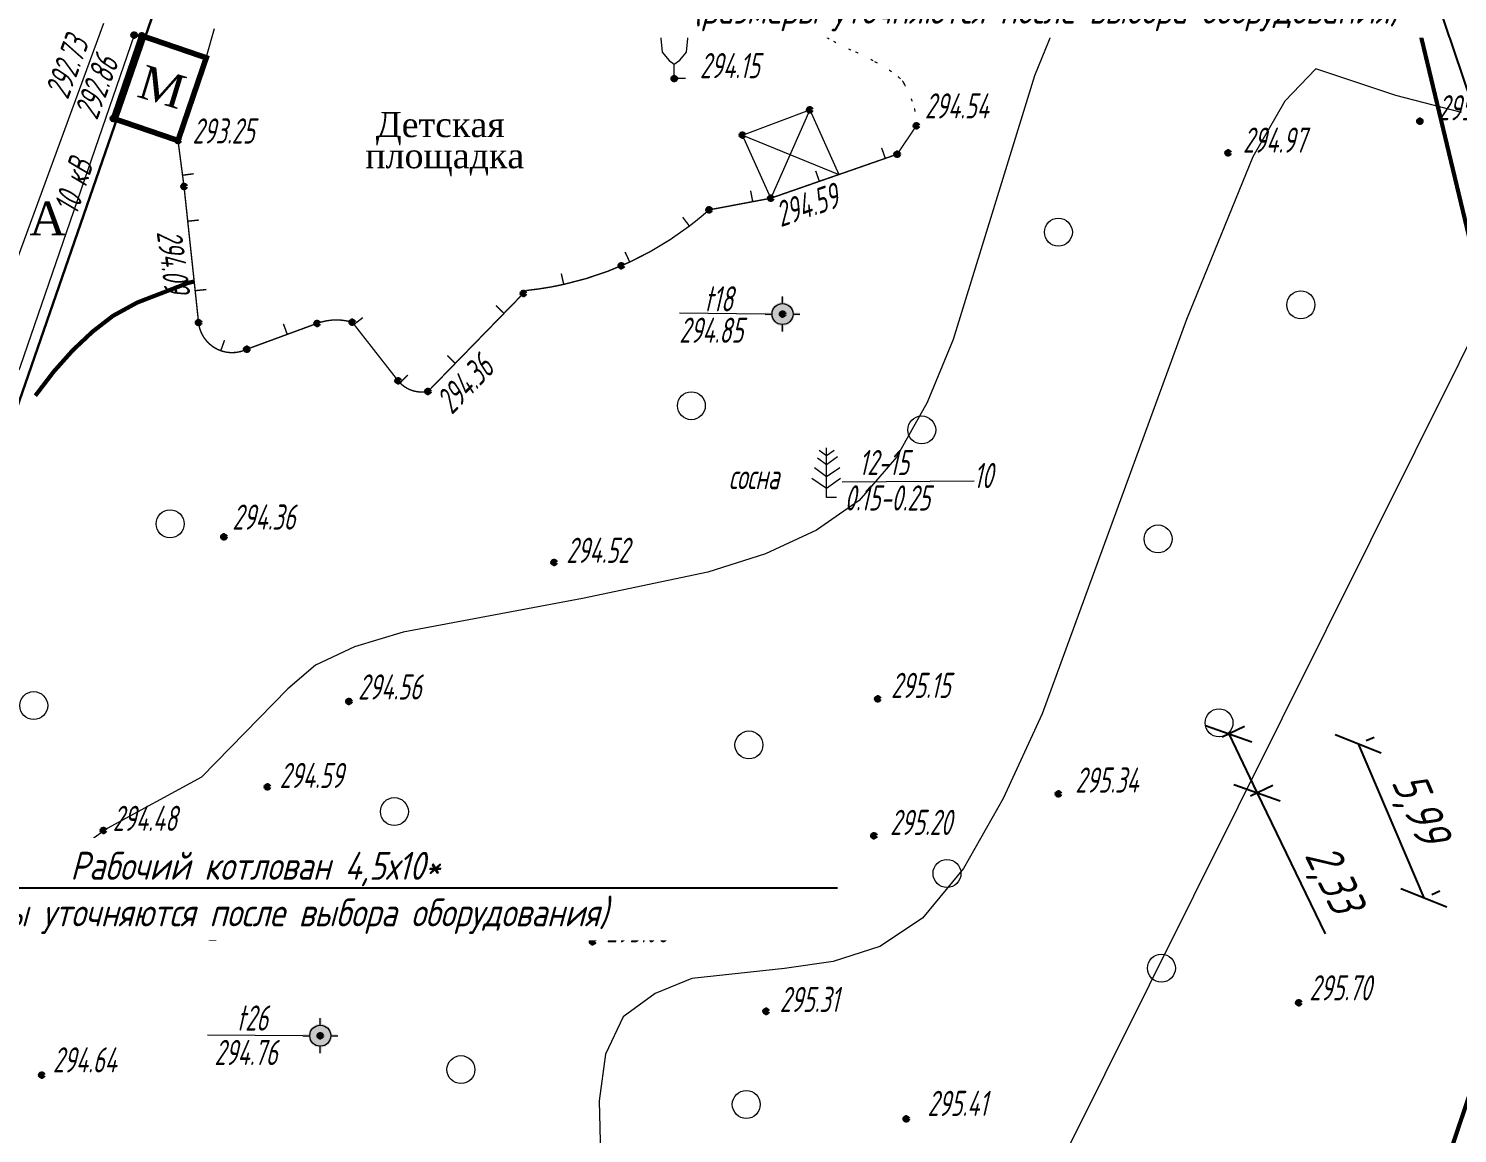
# Model space of a CAD drawing. Header units: metres. Extents: x 0 to 3282, y 0 to 1671.
# Drawn here: x 2035.9 to 2087, y 1303.7 to 1343.3 of the extents above; entities that cross this region are included whole.
import ezdxf
from ezdxf import colors
from ezdxf.entities.mleader import LeaderData, LeaderLine
from ezdxf.math import Vec2, Vec3

# ---------------------------------------------------------------- set-up
doc = ezdxf.new("R2010")
doc.units = ezdxf.units.M
doc.linetypes.add('71100000a', pattern=[1, 0, -1])
for name, color, linetype, lineweight, transparency in [('31252100', 7, 'Continuous', 18, 0.65), ('71100000', 7, 'Continuous', 18, 0.65), ('71133200', 7, 'Continuous', 18, 0.65), ('71133600', 7, 'Continuous', 18, 0.65), ('82311000', 7, 'Continuous', 18, 0.65), ('Commun', 7, 'Continuous', 18, 0.65), ('ELE_SKLAD', 7, 'Continuous', 18, 0.65), ('GEO_POINTS', 7, 'Continuous', 18, 0.65), ('Otm', 7, 'Continuous', 18, 0.65), ('R_Поверхность5_CNT-MAJ', 7, 'Continuous', 18, 0.65), ('R_Поверхность5_CNT-MIN', 7, 'Continuous', 18, 0.65), ('Sit', 7, 'Continuous', 18, 0.65), ('Text', 7, 'Continuous', 18, 0.65), ('Text_com', 7, 'Continuous', 18, 0.65), ('Us_znak', 7, 'Continuous', 18, 0.65), ('Us_znak_fon', 7, 'Continuous', 18, 0.65)]:
    doc.layers.add(name, color=color, linetype=linetype, lineweight=lineweight, transparency=transparency)
doc.layers.add('НВ текст', color=213, linetype='Continuous', lineweight=13)
doc.styles.add('eskd', font='ESKD1.shx', dxfattribs={"width": 1.2, "oblique": 15})
doc.styles.get("Standard").update_dxf_attribs({"font": 'GOST_0.TTF', "oblique": 15})
doc.styles.add('style1', font='times.ttf', dxfattribs={"height": 1})
doc.linetypes.add('KABELww_500', pattern='A,0.0001,-0.4,[131,ltypeshp.shx,S=0.4,R=90,X=0.4,Y=-0.4],0.2,[131,ltypeshp.shx,S=0.2,R=90,X=0.4,Y=-0.2],3.6,[131,ltypeshp.shx,S=0.2,R=-90,X=-0.4,Y=0.2],0.2,[131,ltypeshp.shx,S=0.4,R=-90,X=-0.4,Y=0.4],-0.8,4,-0.4', length=9.6001)
doc.linetypes.add('ПОДЗ_ЛИНИИ_СВЯЗИ', pattern='A,4.8,-0.2,[133,ltypeshp.shx,S=0.2,R=0,X=-0.2,Y=0],-0.2,4.8,-2', length=12)
doc.dimstyles.new('ISO-25', dxfattribs={"dimtxt": 2.5, "dimasz": 2.5, "dimexe": 1.25, "dimexo": 0.625, "dimtad": 1, "dimtxsty": 'Standard', "dimcen": 2.5, "dimadec": 0, "dimazin": 0, "dimtfac": 1, "dimtmove": 0, "dimatfit": 3, "dimfxl": 1, "dimarcsym": 0})
picture_1 = doc.add_image_def('image1.png', size_in_pixel=(630, 728))

# ---------------------------------------------------------------- blocks, each defined once
blk = doc.blocks.new('71133200')
for p, q in [((-0.924145, 3.560442), (-1.024145, 3.360442)), ((-1.024145, 3.360442), (-0.977382, 2.864397)), ((-0.024145, 3.560442), (-0.924145, 3.560442)), ((-0.024145, 3.560442), (0.875855, 3.560442)), ((0.875855, 3.560442), (0.958164, 3.395824)), ((0.975974, 2.864397), (0.958164, 3.395824)), ((-0.977382, 2.864397), (-0.861899, 1.88241)), ((0.861899, 1.88241), (0.975974, 2.864397)), ((-0.861899, 1.88241), (-0.374616, 1.28565)), ((-0.374616, 1.28565), (0, 1.039723)), ((0, 1.039723), (0.401375, 1.321765)), ((0, 0), (0, 1.039723)), ((0.401375, 1.321765), (0.861899, 1.88241)), ((0.8, 0), (0, 0))]:
    blk.add_line(p, q)
at = {"style": 'eskd', "oblique": 14.99997778}
blk.add_attdef('Z', (1.873004, -0.239356), '', height=2, dxfattribs=at)
blk = doc.blocks.new('*U43')
at = {"layer": '82311000', "ltscale": 0.5, "flags": 128}
blk.add_lwpolyline([(5192452.681, 4968943.86, 0.05, 0.05, 0), (5192452.843, 4968942.62, 0.05, 0.05, 0), (5192452.896, 4968942.216, 0, 0, 0)], format="xyseb", dxfattribs=at)
at = {"layer": '82311000', "linetype": 'Continuous', "ltscale": 0.5, "const_width": 0.05}
blk.add_lwpolyline([(5192452.843, 4968942.62), (5192453.24, 4968942.672)], dxfattribs=at)
blk = doc.blocks.new('*U44')
at = {"layer": '82311000', "ltscale": 0.5, "flags": 128}
blk.add_lwpolyline([(5192452.896, 4968942.216, 0.05, 0.05, 0), (5192453.029, 4968940.973, 0.05, 0.05, 0), (5192453.295, 4968938.487, 0.05, 0.05, 0), (5192453.416, 4968937.35, 0.05, 0.05, 0.288305), (5192454.212, 4968936.34, 0.05, 0.05, 0.200942), (5192455.144, 4968936.392, 0.05, 0.05, 0), (5192456.591, 4968936.924, 0.05, 0.05, 0), (5192457.662, 4968937.318, 0.05, 0.05, -0.161945), (5192458.92, 4968937.358, 0.05, 0.05, 0), (5192458.982, 4968937.279, 0.05, 0.05, 0), (5192460.556, 4968935.266, 0.05, 0.05, 0.02281), (5192460.622, 4968935.191, 0.05, 0.05, 0.255661), (5192461.628, 4968934.881, 0.05, 0.05, 0), (5192462.606, 4968935.886, 0.05, 0.05, 0), (5192464.35, 4968937.677, 0.05, 0.05, 0), (5192465.146, 4968938.495, 0.05, 0.05, 0.029321), (5192466.486, 4968938.712, 0.05, 0.05, 0.054013), (5192468.85, 4968939.512, 0.05, 0.05, 0.054013), (5192470.986, 4968940.801, 0.05, 0.05, 0.01967), (5192471.689, 4968941.38, 0.05, 0.05, 0), (5192473.251, 4968941.674, 0.05, 0.05, 0), (5192473.897, 4968941.795, 0.05, 0.05, 0), (5192475.637, 4968942.401, 0.05, 0.05, 0), (5192477.998, 4968943.223, 0.05, 0.05, 0), (5192478.422, 4968943.371, 0.05, 0.05, 0), (5192479.112, 4968944.392, 0, 0, 0)], format="xyseb", dxfattribs=at)
at = {"layer": '82311000', "linetype": 'Continuous', "ltscale": 0.5, "const_width": 0.05}
for points in [[(5192477.998, 4968943.223), (5192477.866, 4968943.601)], [(5192475.637, 4968942.401), (5192475.505, 4968942.779)], [(5192473.251, 4968941.674), (5192473.177, 4968942.067)], [(5192453.029, 4968940.973), (5192453.427, 4968941.016)], [(5192470.986, 4968940.801), (5192470.744, 4968941.119)], [(5192468.85, 4968939.512), (5192468.681, 4968939.875)], [(5192466.486, 4968938.712), (5192466.4, 4968939.102)], [(5192453.295, 4968938.487), (5192453.692, 4968938.53)], [(5192464.35, 4968937.677), (5192464.063, 4968937.956)], [(5192456.591, 4968936.924), (5192456.453, 4968937.3)], [(5192458.982, 4968937.279), (5192459.297, 4968937.525)], [(5192454.212, 4968936.34), (5192454.346, 4968936.717)], [(5192462.606, 4968935.886), (5192462.319, 4968936.165)], [(5192460.622, 4968935.191), (5192460.909, 4968935.47)]]:
    blk.add_lwpolyline(points, dxfattribs=at)
blk = doc.blocks.new('31252100a')
blk.add_circle((0, 0), 1)
blk = doc.blocks.new('71133600')
for p, q in [((-0.52, 3.39), (0, 3.02)), ((0, 3.02), (0.55, 3.39)), ((-0.86, 2.16), (0, 1.51)), ((0, 1.51), (0.96, 2.16))]:
    blk.add_line(p, q)
for points in [[(0.71, 0), (0, 0), (0, 3.55)], [(-0.64, 2.84), (0, 2.37), (0, 2.37), (0.78, 2.93)], [(-1.05, 1.38), (0, 0.67), (1, 1.38)]]:
    blk.add_lwpolyline(points)
at = {"style": 'eskd', "oblique": 15}
blk.add_attdef('Z', (2.03, -0.19), '', height=2, dxfattribs=at)
blk = doc.blocks.new('POINT')
at = {"layer": 'Us_znak', "linetype": 'Continuous', "lineweight": -2}
h = blk.add_hatch(color=0, dxfattribs=at)
edge = h.paths.add_edge_path()
edge.add_arc((0, 0), 0.05, 0, 360)
at = {"layer": 'Us_znak_fon', "linetype": 'Continuous', "true_color": 0xffffff}
blk.add_hatch(color=7, dxfattribs=at).paths.add_polyline_path([(-0.422, 0.05, -0.346708), (-0.05, 0.422), (-0.05, 0.625), (0.05, 0.625), (0.05, 0.422, -0.346708), (0.422, 0.05), (0.625, 0.05), (0.625, -0.05), (0.422, -0.05, -0.346708), (0.05, -0.422), (0.05, -0.625), (-0.05, -0.625), (-0.05, -0.422, -0.346708), (-0.422, -0.05), (-0.625, -0.05), (-0.625, 0.05)])
at = {"layer": 'Us_znak', "color": 0, "linetype": 'Continuous', "lineweight": -2}
for p, q in [((0, 0.375), (0, 0.625)), ((-0.625, 0), (-0.375, 0)), ((0.375, 0), (0.625, 0)), ((0, -0.625), (0, -0.375))]:
    blk.add_line(p, q, dxfattribs=at)
for radius in [0.375, 0.05]:
    blk.add_circle((0, 0), radius, dxfattribs=at)
blk = doc.blocks.new('_Oblique')
at = {"color": 0, "linetype": 'ByBlock', "lineweight": -2}
blk.add_line((-0.5, -0.5), (0.5, 0.5), dxfattribs=at)
blk = doc.blocks.new('*D131')
at = {"color": 0, "lineweight": -2, "transparency": 16777216}
for p, q in [((2078.615, 1317.935), (2079.411, 1318.318)), ((2078.848, 1318.047), (2079.861, 1315.945)), ((2079.628, 1315.833), (2080.424, 1316.216)), ((2079.861, 1315.945), (2082.296, 1310.888))]:
    blk.add_line(p, q, dxfattribs=at)
at = {"layer": 'Defpoints', "color": 0, "transparency": 16777216}
for p in [(2078.848, 1318.047), (2078.334, 1317.799), (2079.346, 1315.697)]:
    blk.add_point(p, dxfattribs=at)
at = {"color": 0, "lineweight": -2, "transparency": 16777216, "xscale": 1.25, "yscale": 1.25, "zscale": 1.25}
for p, rotation in [((2078.848, 1318.047), 115.717414046647), ((2079.861, 1315.945), 295.717414046647)]:
    blk.add_blockref('_Oblique', p, dxfattribs=dict(at, rotation=rotation))
at = {"color": 0, "transparency": 16777216, "insert": (2082.514, 1312.813), "char_height": 1.25, "attachment_point": 5, "rotation": 295.7174}
blk.add_mtext('2,33', dxfattribs=at)
blk = doc.blocks.new('_None')
blk = doc.blocks.new('*D168')
at = {"color": 0, "lineweight": -2, "transparency": 16777216}
for p, q in [((2083.481, 1317.689), (2085.836, 1312.18)), ((2083.768, 1317.811), (2084.056, 1317.934)), ((2086.123, 1312.303), (2086.41, 1312.426))]:
    blk.add_line(p, q, dxfattribs=at)
at = {"layer": 'Defpoints', "color": 0, "transparency": 16777216}
for p in [(2083.481, 1317.689), (2085.836, 1312.18), (2085.836, 1312.18)]:
    blk.add_point(p, dxfattribs=at)
at = {"color": 0, "lineweight": -2, "transparency": 16777216, "xscale": 1.25, "yscale": 1.25, "zscale": 1.25}
for p, rotation in [((2083.481, 1317.689), 113.1454073308697), ((2085.836, 1312.18), 293.1454073308697)]:
    blk.add_blockref('_Oblique', p, dxfattribs=dict(at, rotation=rotation))
at = {"color": 0, "transparency": 16777216, "insert": (2085.606, 1315.34), "char_height": 1.25, "attachment_point": 5, "rotation": 293.1454}
blk.add_mtext('5,99', dxfattribs=at)
blk = doc.blocks.new('*D195')
at = {"color": 0, "lineweight": -2, "transparency": 16777216}
for p, q in [((1994.296, 1277.323), (1989.479, 1275.003)), ((1994.878, 1277.373), (2000.018, 1275.899))]:
    blk.add_line(p, q, dxfattribs=at)
blk.add_arc((1994.578, 1277.459), 5.034, 219.9805, 329.7401, dxfattribs=at)
at = {"color": 0, "transparency": 16777216}
for points in [[(1998.734, 1275.004), (1999.118, 1274.84), (1999.417, 1276.071)], [(1990.545, 1274.111), (1990.895, 1274.337), (1990.042, 1275.274)]]:
    blk.add_solid(points, dxfattribs=at)
at = {"layer": 'Defpoints', "color": 0, "transparency": 16777216}
for p in [(2084.221, 1320.635, 292.988), (1992.438, 1278.072, 291.13), (1994.578, 1277.459, 291.193), (1994.578, 1277.459, 291.193), (1993.006, 1272.676)]:
    blk.add_point(p, dxfattribs=at)
at = {"color": 0, "transparency": 16777216, "insert": (1994.925, 1273.377), "char_height": 1.25, "attachment_point": 5, "rotation": 4.8603}
blk.add_mtext('138°', dxfattribs=at)

msp = doc.modelspace()

# ---------------------------------------------------------------- linework, layer by layer
at = {"color": 192, "linetype": 'ПОДЗ_ЛИНИИ_СВЯЗИ', "lineweight": 60, "ltscale": 0.4, "const_width": 0.15, "flags": 128}
msp.add_lwpolyline([(2078.904, 1373.881), (2083.448, 1352.533), (2103.668, 1268.222), (2108.69, 1246.919)], dxfattribs=at)
at = {"layer": '71100000', "linetype": '71100000a', "ltscale": 0.5}
msp.add_lwpolyline([(2067.671, 1339.814, 0.039456), (2067.627, 1340.323, 0.053746), (2067.526, 1340.685, 0.026835), (2067.231, 1341.323, 0.08551), (2067.095, 1341.498, 0.040601), (2066.785, 1341.74, 0.020698), (2066.122, 1342.136, 0.019584), (2065.399, 1342.492, -0.02034), (2064.703, 1342.837, -0.031008), (2063.961, 1343.305, -0.033317)], format="xyb", dxfattribs=at)
at = {"layer": 'Commun', "color": 1, "linetype": 'KABELww_500', "lineweight": 30, "elevation": 289.986, "flags": 128}
msp.add_lwpolyline([(2059.382, 1350.746), (2058.602, 1354.663), (2047.839, 1352.371), (2049.33, 1345.669), (2040.403, 1343.95), (2022.004, 1290.782), (2048.508, 1235.647)], dxfattribs=at)
at = {"layer": 'GEO_POINTS', "lineweight": 60}
for centre in [(2039.671, 1343.06, 292.915), (2039.941, 1343.036, 292.956), (2059.005, 1341.502, 294.149), (2038.93, 1340.072, 293.253), (2063.853, 1340.383, 294.613), (2085.693, 1339.974, 295.526), (2061.44, 1339.477, 294.652), (2067.671, 1339.814, 294.54), (2041.24, 1339.282, 293.25), (2066.981, 1338.793, 294.572), (2078.828, 1338.84, 294.975), (2041.455, 1337.638, 293.738), (2062.456, 1337.218, 294.587), (2060.248, 1336.803, 294.525), (2057.108, 1334.801, 294.459), (2053.601, 1333.81, 294.912), (2041.976, 1332.769, 294.09), (2047.479, 1332.78, 294.222), (2062.878, 1333.073, 294.851), (2046.219, 1332.74, 294.22), (2043.703, 1331.814, 294.188), (2049.115, 1330.688, 294.35), (2050.187, 1330.303, 294.363), (2042.884, 1325.097, 294.356), (2054.703, 1324.184, 294.52), (2047.359, 1319.21, 294.56), (2066.284, 1319.296, 295.152), (2044.442, 1316.148, 294.586), (2072.751, 1315.898, 295.338), (2038.569, 1314.591, 294.48), (2066.152, 1314.399, 295.204), (2056.085, 1311.847, 295.007), (2056.082, 1310.606, 295.076), (2081.354, 1308.421, 295.704), (2062.291, 1308.116, 295.311), (2046.333, 1307.243, 294.764), (2036.363, 1305.836, 294.644), (2067.309, 1304.266, 295.411)]:
    msp.add_circle(centre, 0.06, dxfattribs=at)
at = {"layer": 'R_Поверхность5_CNT-MAJ', "color": 32, "const_width": 0.15, "elevation": 294, "flags": 128}
for points in [[(2082.062, 1360.547), (2082.339, 1356.486), (2082.346, 1354.693), (2082.265, 1353.059), (2082.095, 1351.582), (2081.838, 1350.264), (2081.494, 1349.104), (2081.061, 1348.103), (2080.54, 1347.26), (2079.931, 1346.574), (2079.235, 1346.048), (2078.45, 1345.817), (2077.488, 1345.906), (2076.386, 1346.244), (2075.183, 1346.763), (2070.141, 1349.265), (2069.016, 1349.651), (2068.023, 1349.803), (2067.2, 1349.652), (2066.01, 1348.246), (2064.741, 1343.468), (2064.431, 1342.994)], [(2041.818, 1334.24), (2041.581, 1334.179), (2039.78, 1333.485), (2038.909, 1333.007), (2038.181, 1332.443), (2037.475, 1331.779), (2036.793, 1331.015), (2036.133, 1330.15)]]:
    msp.add_lwpolyline(points, dxfattribs=at)
at = {"layer": 'R_Поверхность5_CNT-MAJ', "color": 32, "elevation": 296, "flags": 128}
msp.add_lwpolyline([(2098.855, 1325.872, 0.15, 0.15, 0), (2098.586, 1326.351, 0.15, 0.15, 0), (2097.968, 1327.188, 0.15, 0.15, 0), (2097.221, 1327.972, 0.15, 0.15, 0), (2096.465, 1328.522, 0.15, 0.15, 0), (2095.819, 1328.656, 0.15, 0.15, 0), (2094.841, 1326.976, 0.15, 0.15, 0), (2085.219, 1298.464, 0.15, 0.15, 0)], format="xyseb", dxfattribs=at)
at = {"layer": 'R_Поверхность5_CNT-MIN', "color": 32, "flags": 128}
for points, elevation in [([(2083.718, 1343.67), (2083.211, 1343.168), (2081.848, 1343.122), (2080.104, 1343.937)], 294.5), ([(2072.66, 1343.47), (2071.893, 1341.604), (2068.99, 1332.157), (2068.061, 1329.908), (2066.954, 1327.947), (2065.619, 1326.397), (2064.099, 1325.334), (2062.268, 1324.496), (2060.208, 1323.84), (2055.721, 1322.887), (2049.294, 1321.683), (2047.556, 1321.161), (2046.156, 1320.503), (2045.174, 1319.664), (2042.082, 1316.493), (2038.701, 1314.662), (2035.715, 1312.511)], 294.5), ([(2095.376, 1339.861), (2094.81, 1340.592), (2094.119, 1341.258), (2093.425, 1341.723), (2092.845, 1341.849), (2092.378, 1341.434), (2091.637, 1339.844), (2090.257, 1337.68), (2069.663, 1296.334), (2066.267, 1285.775), (2065.417, 1284.09), (2064.309, 1282.486), (2063.187, 1281.259), (2061.878, 1280.091), (2060.414, 1278.973), (2057.132, 1276.847), (2046.584, 1270.69), (2039.698, 1265.741), (2038.101, 1263.774), (2037.526, 1263.174), (2036.891, 1262.654), (2036.109, 1262.294), (2034.312, 1261.886)], 295.5), ([(2087.187, 1340.289), (2084.836, 1340.895), (2081.968, 1341.851), (2080.858, 1340.696), (2079.717, 1338.701), (2077.34, 1332.883), (2072.168, 1318.769), (2070.781, 1315.73), (2069.354, 1313.231), (2067.884, 1311.446), (2066.365, 1310.441), (2064.688, 1309.901), (2062.946, 1309.648), (2059.636, 1309.286), (2058.315, 1308.753), (2057.175, 1307.919), (2056.547, 1306.588), (2056.314, 1304.913), (2056.363, 1302.976)], 295)]:
    msp.add_lwpolyline(points, dxfattribs=dict(at, elevation=elevation))
at = {"layer": 'Sit', "flags": 128}
for points, elevation in [([(2034.154, 1331.443), (2038.579, 1343.49)], 293.768), ([(2039.671, 1343.06), (2035.593, 1331.201), (2035.544, 1331.059)], 292.915), ([(2039.671, 1343.06), (2039.941, 1343.036)], 292.915), ([(2042.251, 1342.245), (2042.547, 1343.299)], 293.25), ([(2063.853, 1340.383), (2062.456, 1337.218)], 294.587), ([(2061.44, 1339.477), (2064.89, 1338.065)], 294.587), ([(2062.253, 1333.073), (2059.193, 1333.105)], 294.851), ([(2045.708, 1307.243), (2042.297, 1307.263)], 294.764)]:
    msp.add_lwpolyline(points, dxfattribs=dict(at, elevation=elevation))
at = {"layer": 'Sit', "const_width": 0.2, "elevation": 293.25, "flags": 128}
msp.add_lwpolyline([(2041.24, 1339.282), (2038.93, 1340.072), (2039.941, 1343.036), (2042.251, 1342.245)], close=True, dxfattribs=at)
at = {"layer": 'Sit', "elevation": 294.587, "flags": 128}
msp.add_lwpolyline([(2062.456, 1337.218), (2061.44, 1339.477), (2063.853, 1340.383), (2064.89, 1338.065)], close=True, dxfattribs=at)
at = {"layer": 'Sit', "flags": 128}
msp.add_lwpolyline([(2065.007, 1327.071), (2069.737, 1327.105)], dxfattribs=at)

# ---------------------------------------------------------------- block references
at = {"layer": '31252100', "color": 7, "xscale": 0.5, "yscale": 0.5, "zscale": 0.5}
for p in [(2072.753, 1336.004), (2081.431, 1333.402), (2059.615, 1329.793), (2067.86, 1328.926), (2040.958, 1325.565), (2076.321, 1325.023), (2036.076, 1319.06), (2078.502, 1318.442), (2061.676, 1317.651), (2048.985, 1315.266), (2068.765, 1313.05), (2042.476, 1311.146), (2076.441, 1309.66), (2051.365, 1306.029), (2061.58, 1304.782)]:
    msp.add_blockref('31252100a', p, dxfattribs=at)
at = {"layer": '71133200', "color": 7, "xscale": 0.5, "yscale": 0.5, "zscale": 0.5}
msp.add_blockref('71133200', (2059.005, 1341.502, 294.149), dxfattribs=at)
at = {"layer": '71133600', "color": 7, "xscale": 0.5, "yscale": 0.5, "zscale": 0.5}
msp.add_blockref('71133600', (2064.453, 1326.504), dxfattribs=at)
at = {"layer": '82311000', "color": 7}
for name in ['*U44', '*U43']:
    msp.add_blockref(name, (-5190411.441, -4967604.578), dxfattribs=at)
at = {"layer": 'Sit', "color": 7, "linetype": 'Continuous'}
for p in [(2062.878, 1333.073, 294.851), (2046.333, 1307.243, 294.764)]:
    msp.add_blockref('POINT', p, dxfattribs=at)

# ---------------------------------------------------------------- texts
at = {"layer": 'ELE_SKLAD', "oblique": 13, "width": 0.8}
for s, p in [('t18', (2060.083, 1333.168, 293.551)), ('t26', (2043.348, 1307.427, 293.464))]:
    msp.add_text(s, height=0.9, dxfattribs=at).set_placement(p)
at = {"layer": 'Otm', "oblique": 13, "width": 0.8}
for s, rotation, p in [('292.73', 69.4718, (2037.295, 1340.719, 292.735)), ('292.86', 69.4718, (2038.343, 1339.985, 292.865)), ('294.59', 18.9653, (2062.812, 1336.177, 294.587)), ('294.09', 277.7993, (2040.471, 1336.009, 294.09)), ('294.36', 45.7663, (2051.039, 1329.444, 294.363))]:
    msp.add_text(s, height=0.9, rotation=rotation, dxfattribs=at).set_placement(p)
for s, p in [('294.15', (2059.918, 1341.515, 294.149)), ('294.54', (2067.971, 1340.074, 294.54)), ('295.53', (2086.344, 1340.009, 295.526)), ('293.25', (2041.758, 1339.177, 293.25)), ('294.97', (2079.361, 1338.85, 294.975)), ('294.85', (2059.18, 1332.044, 294.851)), ('12-15', (2065.613, 1327.307, 0.02)), ('10', (2069.717, 1326.842, 0.02)), ('сосна', (2060.952, 1326.804, 0.02)), ('0.15-0.25', (2065.098, 1326.041, 0.02)), ('294.36', (2043.184, 1325.357, 294.356)), ('294.52', (2055.14, 1324.168, 294.52)), ('294.56', (2047.685, 1319.276, 294.56)), ('295.15', (2066.762, 1319.333, 295.152)), ('294.59', (2044.877, 1316.11, 294.586)), ('295.34', (2073.358, 1315.944, 295.338)), ('294.48', (2038.905, 1314.573, 294.48)), ('295.20', (2066.727, 1314.429, 295.204)), ('295.01', (2052.453, 1311.996, 295.007)), ('295.08', (2056.569, 1310.583, 295.076)), ('295.70', (2081.736, 1308.507, 295.704)), ('295.31', (2062.777, 1308.092, 295.311)), ('294.64', (2036.757, 1305.928, 294.644)), ('294.76', (2042.542, 1306.193, 294.764)), ('295.41', (2068.066, 1304.372, 295.411))]:
    msp.add_text(s, height=0.9, dxfattribs=at).set_placement(p)
at = {"layer": 'Text', "color": 7, "style": 'style1'}
msp.add_text('М', height=1.2, rotation=343.1232, dxfattribs=at).set_placement((2039.722, 1340.863, -285.654))
for s, p in [('Детская', (2048.319, 1339.406, -285.654)), ('площадка', (2047.942, 1338.293, -285.654))]:
    msp.add_text(s, height=0.9, dxfattribs=at).set_placement(p)
at = {"layer": 'Text', "style": 'style1'}
msp.add_text('А', height=1.2, dxfattribs=at).set_placement((2035.919, 1335.896))
at = {"layer": 'Text_com', "color": 1, "oblique": 13, "width": 0.8}
msp.add_text('10 кВ ', height=0.9, rotation=72.2894, dxfattribs=at).set_placement((2037.627, 1336.59, 568.007))

# ---------------------------------------------------------------- dimensions: what is measured, and where the dimension line sits
dim = msp.add_linear_dim(base=(2078.848, 1318.047), p1=(2079.346, 1315.697), p2=(2078.334, 1317.799), angle=115.7174, dimstyle='ISO-25', override={"dimscale": 0.5, "dimblk1": 'Oblique', "dimblk2": 'Oblique', "dimsah": 1})
dim.commit()
dim.dimension.update_dxf_attribs({"geometry": '*D131', "text_midpoint": (2081.585, 1312.366), "dimtype": 161})

# ---------------------------------------------------------------- pictures from other files: only their frames are drawn
image = msp.add_image(picture_1, insert=(1887.613, 1279.375, 287.326), size_in_units=(256.833, 296.785), rotation=1.5196, dxfattribs=dict(fade=50))
image.dxf.flags = 15

# ---------------------------------------------------------------- next in the draw order: leaders
at = {"layer": 'НВ текст', "color": 0, "ltscale": 100}
ml = msp.add_multileader_mtext('Standard', dxfattribs=at)
ml.set_content('Рабочий котлован 4,5х6,0*\\P(размеры уточняются после выбора оборудования)')
ml.set_leader_properties()
ml.build(insert=Vec2(0, 0))
ml.multileader.update_dxf_attribs({"has_dogleg": 0, "text_left_attachment_type": 6, "text_right_attachment_type": 6, "dogleg_length": 1, "arrow_head_size": 2})
ctx = ml.context
ctx.base_point, ctx.char_height, ctx.arrow_head_size, ctx.landing_gap_size, ctx.plane_origin = Vec3(2058.462, 1344.847, 295.44), 1, 2, 1, Vec3(10417.939, -5606.229, 295.44)
ctx.left_attachment, ctx.right_attachment, ctx.text_align_type = 6, 6, 1
notes = []
notes.append((ctx, [(0, (1, 1, 0), (2087.132, 1344.847, 295.44), (-1, 0), 1, [(1, [(2119.12, 1335.502, 295.44), (2092.251, 1326.624, 295.44)], 0, [])])]))
ctx.mtext.insert, ctx.mtext.width, ctx.mtext.defined_height, ctx.mtext.alignment, ctx.mtext.flow_direction = Vec3(2072.297, 1346.132, 295.44), 33.3424, 4.033, 2, 5
ctx.mtext.has_bg_fill, ctx.mtext.bg_color, ctx.mtext.bg_scale_factor, ctx.mtext.bg_transparency, ctx.mtext.use_window_bg_color = 1, -1027028792, 1.5, 0, 1
ml = msp.add_multileader_mtext('Standard', dxfattribs=at)
ml.set_content('Рабочий котлован 4,5х10*\\P(размеры уточняются после выбора оборудования)')
ml.set_leader_properties()
ml.build(insert=Vec2(0, 0))
ml.multileader.update_dxf_attribs({"has_dogleg": 0, "text_left_attachment_type": 6, "text_right_attachment_type": 6, "dogleg_length": 1, "arrow_head_size": 2})
ctx = ml.context
ctx.base_point, ctx.char_height, ctx.arrow_head_size, ctx.landing_gap_size, ctx.plane_origin = Vec3(2030.167, 1312.539, 295.44), 1, 2, 1, Vec3(10326.464, -5650.301, 295.44)
ctx.left_attachment, ctx.right_attachment, ctx.text_align_type = 6, 6, 1
notes.append((ctx, [(1, (1, 1, 0), (2029.167, 1312.539, 295.44), (1, 0), 1, [(0, [(2023.155, 1292.984, 295.44)], 0, [])])]))
ctx.mtext.insert, ctx.mtext.width, ctx.mtext.defined_height, ctx.mtext.alignment, ctx.mtext.flow_direction = Vec3(2044.002, 1313.824, 295.44), 33.3424, 4.033, 2, 5
ctx.mtext.has_bg_fill, ctx.mtext.bg_color, ctx.mtext.bg_scale_factor, ctx.mtext.bg_transparency, ctx.mtext.use_window_bg_color = 1, -1027028792, 1.5, 0, 1
for ctx, leaders in notes:
    for number, flags, end, landing, length, lines in leaders:
        leader = LeaderData()
        leader.index, (leader.has_last_leader_line, leader.has_dogleg_vector, leader.attachment_direction) = number, flags
        leader.last_leader_point, leader.dogleg_vector, leader.dogleg_length = Vec3(end), Vec3(landing), length
        for number, points, colour, breaks in lines:
            line = LeaderLine()
            line.index, line.vertices, line.color, line.breaks = number, Vec3.list(points), colors.encode_raw_color(colour), breaks
            leader.lines.append(line)
        ctx.leaders.append(leader)

# ---------------------------------------------------------------- next in the draw order: leaders
ml = msp.add_multileader_mtext('Standard', dxfattribs=at)
ml.set_content('Рабочий котлован 4,5х3,5*\\P(размеры уточняются после выбора оборудования)')
ml.set_leader_properties()
ml.set_arrow_properties(name='NONE')
ml.build(insert=Vec2(0, 0))
ml.multileader.update_dxf_attribs({"has_dogleg": 0, "text_left_attachment_type": 6, "text_right_attachment_type": 6, "dogleg_length": 1, "arrow_head_size": 2})
ctx = ml.context
ctx.base_point, ctx.char_height, ctx.arrow_head_size, ctx.landing_gap_size, ctx.plane_origin = Vec3(2067.473, 1291.38), 1, 2, 1, Vec3(10417.245, -5623.143)
ctx.left_attachment, ctx.right_attachment, ctx.text_align_type = 6, 6, 1
notes = []
notes.append((ctx, [(0, (1, 1, 0), (2096.144, 1291.38), (-1, 0), 1, [(1, [(2120.916, 1325.333), (2094.853, 1314.179)], 0, [])])]))
ctx.mtext.insert, ctx.mtext.width, ctx.mtext.defined_height, ctx.mtext.alignment, ctx.mtext.flow_direction = Vec3(2081.308, 1292.665), 33.33153, 9.876, 2, 5
ctx.mtext.has_bg_fill, ctx.mtext.bg_color, ctx.mtext.bg_scale_factor, ctx.mtext.bg_transparency, ctx.mtext.use_window_bg_color = 1, -1027028792, 1.5, 0, 1
for ctx, leaders in notes:
    for number, flags, end, landing, length, lines in leaders:
        leader = LeaderData()
        leader.index, (leader.has_last_leader_line, leader.has_dogleg_vector, leader.attachment_direction) = number, flags
        leader.last_leader_point, leader.dogleg_vector, leader.dogleg_length = Vec3(end), Vec3(landing), length
        for number, points, colour, breaks in lines:
            line = LeaderLine()
            line.index, line.vertices, line.color, line.breaks = number, Vec3.list(points), colors.encode_raw_color(colour), breaks
            leader.lines.append(line)
        ctx.leaders.append(leader)

# ---------------------------------------------------------------- next in the draw order: dimensions: what is measured, and where the dimension line sits
dim = msp.add_angular_dim_2l(base=(1993.006, 1272.676), line1=((1994.578, 1277.459, 291.193), (1992.438, 1278.072, 291.13)), line2=((2084.221, 1320.635, 292.988), (1994.578, 1277.459, 291.193)), dimstyle='ISO-25', override={"dimscale": 0.5})
dim.commit()
dim.dimension.update_dxf_attribs({"geometry": '*D195', "text_midpoint": (1994.925, 1273.377)})
dim = msp.add_aligned_dim(p1=(2083.481, 1317.689), p2=(2085.836, 1312.18), distance=0, dimstyle='ISO-25', override={"dimscale": 0.5, "dimblk1": 'Oblique', "dimblk2": 'Oblique', "dimsah": 1})
dim.commit()
dim.dimension.update_dxf_attribs({"geometry": '*D168', "text_midpoint": (2085.606, 1315.34)})

# ---------------------------------------------------------------- next in the draw order: leaders
at = {"layer": 'НВ текст', "color": 1, "ltscale": 100}
ml = msp.add_multileader_mtext('Standard', dxfattribs=at)
ml.set_content('Начало\\Pтрассы\\PК2', color=1)
ml.set_leader_properties()
ml.build(insert=Vec2(0, 0))
ml.multileader.update_dxf_attribs({"has_dogleg": 0, "text_left_attachment_type": 6, "text_right_attachment_type": 6, "dogleg_length": 1, "arrow_head_size": 10, "scale": 5})
ctx = ml.context
ctx.base_point, ctx.scale, ctx.char_height, ctx.arrow_head_size, ctx.landing_gap_size, ctx.plane_origin = Vec3(2064.984, 1268.131, 0.94), 5, 5, 10, 5, Vec3(10442.825, -5577.827, 0.94)
ctx.left_attachment, ctx.right_attachment, ctx.text_align_type = 6, 6, 1
notes = []
notes.append((ctx, [(0, (1, 1, 0), (2098.798, 1268.131, 0.94), (-1, 0), 5, [(1, [(2130.353, 1338.302, 0.94)], 0, [])])]))
ctx.mtext.insert, ctx.mtext.width, ctx.mtext.defined_height, ctx.mtext.alignment, ctx.mtext.flow_direction = Vec3(2079.391, 1274.131, 0.94), 17.84901, 11.041, 2, 5
ctx.mtext.has_bg_fill, ctx.mtext.bg_color, ctx.mtext.bg_scale_factor, ctx.mtext.bg_transparency, ctx.mtext.use_window_bg_color = 1, -1027028792, 1.5, 0, 1
for ctx, leaders in notes:
    for number, flags, end, landing, length, lines in leaders:
        leader = LeaderData()
        leader.index, (leader.has_last_leader_line, leader.has_dogleg_vector, leader.attachment_direction) = number, flags
        leader.last_leader_point, leader.dogleg_vector, leader.dogleg_length = Vec3(end), Vec3(landing), length
        for number, points, colour, breaks in lines:
            line = LeaderLine()
            line.index, line.vertices, line.color, line.breaks = number, Vec3.list(points), colors.encode_raw_color(colour), breaks
            leader.lines.append(line)
        ctx.leaders.append(leader)

doc.saveas('drawing.dxf')
